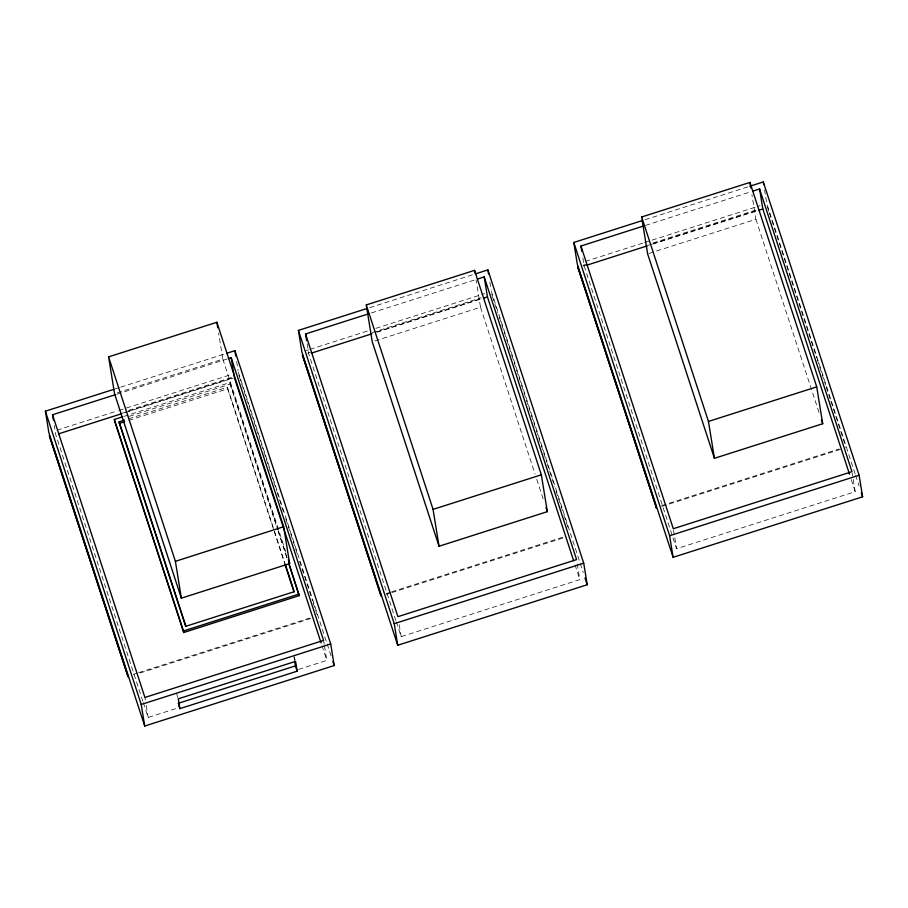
<?xml version="1.0" encoding="UTF-8"?>
<svg xmlns="http://www.w3.org/2000/svg" width="908" height="908" viewBox="0 0 908 908"><rect width="100%" height="100%" fill="white"/><g stroke="black" fill="none" stroke-linecap="round" stroke-linejoin="round"><path stroke-width="0.68" stroke-dasharray="4.54 3.41" d="M115.282 388.874L119.311 387.591M120.662 387.16L224.14 354.12M369.635 307.653L473.113 274.613M645.02 219.725L748.498 186.673M117.234 392.869L222.835 359.148L218.635 333.202M117.018 394.163L227.17 358.989M371.372 312.942L476.144 279.482M645.418 225.434L750.19 191.974M56.954 430.188L117.427 410.881M118.778 410.45L231.665 374.402M305.928 350.681L308.618 349.83M309.969 349.398L369.091 330.512M375.81 328.367L484.668 293.613M585.354 261.459L643.136 243.004M644.476 242.572L760.053 205.673M128.652 410.348L232.13 377.308M307.744 353.155L310.434 352.293M372.257 332.555L481.104 297.801M583.129 265.215L585.819 264.364M653.011 242.901L756.489 209.862M122.058 413.276L127.438 411.562M128.777 411.131L232.255 378.091M376.411 332.056L481.229 298.584M583.254 265.999L585.944 265.147M647.767 245.41L651.796 244.116M653.136 243.684L756.614 210.645M125.633 412.448L233.095 378.137M377.297 332.09L482.069 298.63M652.682 244.15L757.454 210.69M123.749 416.454L229.849 382.574L277.825 529.409M129.379 416.307L230.099 384.141L229.849 382.574M128.471 418.838L227.386 387.251L273.978 529.829M374.913 340.943L480.514 307.222L476.098 279.914M648.959 253.434L755.899 219.282L751.926 194.709M128.72 420.404L227.636 388.817L227.386 387.251M133.294 674.36L137.324 673.066M138.663 672.635L310.684 617.712M386.297 593.56L390.326 592.277M391.677 591.846L563.686 536.923M661.682 505.631L839.071 448.983M140.138 672.998L310.808 618.496M386.422 594.343L390.463 593.06M391.802 592.629L563.811 537.706M661.807 506.414L840.547 449.335M143.316 702.656L148.152 717.456L177.707 708.024M298.607 669.423L326.812 660.411L324.44 645.747M396.319 621.855L401.166 636.667L579.815 579.622L577.011 562.279M582.879 258.02L584.173 266.021L676.551 548.727L855.2 491.682L852.181 473.011M855.132 473.942L766.772 203.528L764.593 190.044M855.563 475.281L859.082 486.041M768.69 211.246L767.237 206.434M769.439 213.142L816.825 358.195M817.268 359.534L825.61 385.06M826.178 387.183L830.434 399.826M830.877 401.166L844.917 444.148M851.25 479.56L855.2 491.682M755.899 219.282L819.629 414.32M491.387 291.468L583.254 572.642M492.42 296.496L497.686 312.613M499.321 317.198L546.707 462.251M547.149 463.591L554.606 486.427M556.059 491.239L563.391 513.281M563.947 515.415L568.215 528.059M574.98 564.81L579.815 579.622M480.514 307.222L535.016 474.01M536.776 479.39L543.801 500.91M395.888 620.516L308.788 353.961L307.063 343.292M238.384 372.257L326.732 642.671M327.175 644.01L331.568 657.46M239.292 376.502L276.588 490.661M277.031 492L284.181 514.28M285.804 518.865L298.096 556.468M299.538 561.28L312.579 600.79M313.135 602.923L317.403 615.567M321.977 645.599L326.812 660.411M222.835 359.148L286.122 552.836M278.268 530.76L287.064 557.694M230.099 384.141L277.632 529.625M278.075 530.976L287.325 559.271M274.409 531.169L284.964 563.448M227.636 388.817L273.785 530.045M274.227 531.396L284.34 562.336M293.851 656.087L295.145 660.048M176.549 693.542L177.843 697.514M142.874 701.305L55.785 434.75L54.264 425.421M845.791 446.838L845.915 447.621M673.52 530.068L676.551 548.727M489.855 282.025L491.171 290.117M491.852 294.362L491.988 295.145M399.214 624.67L401.166 636.667M323.577 640.412L324.224 644.408M294.044 657.313L294.442 659.764M236.636 361.475L238.157 370.907M238.849 375.152L238.974 375.946M144.917 697.457L145.348 700.125M146.211 705.459L148.152 717.456"/><path stroke-width="1.36" d="M108.585 356.855L216.864 322.283L283.671 526.731L289.641 563.596L181.362 598.179L114.556 393.72L108.585 356.855L175.392 561.314L181.362 598.179M366.276 304.929L474.544 270.357L541.35 474.805L547.32 511.669L439.041 546.253L372.246 341.794L366.276 304.929L433.071 509.388L439.041 546.253M641.661 216.989L749.929 182.417L816.735 386.865L822.705 423.741L714.426 458.313L647.631 253.865L641.661 216.989L708.456 421.448L714.426 458.313M226.818 353.257L234.888 350.681L330.716 643.965L334.212 665.541L144.724 726.048L48.896 432.764L45.4 411.188L113.943 389.305M475.803 273.751L487.891 269.892L583.719 563.176L587.215 584.741L397.727 645.248L301.899 351.975L298.403 330.399L366.946 308.516M749.838 186.242L763.276 181.952L859.104 475.236L862.6 496.812L673.112 557.319L577.284 264.035L573.788 242.459L642.331 220.576M53.402 420.086L52.539 414.752L115.679 394.594M228.51 358.558L231.2 357.695L323.577 640.412L144.917 697.457L52.539 414.752M306.632 340.625L305.553 333.962L368.682 313.793M477.495 279.051L484.202 276.906L576.58 559.612L397.92 616.668L305.553 333.962M581.801 251.357L580.938 246.023L642.728 226.285M752.88 191.111L759.587 188.977L851.965 471.683L673.305 528.728L580.938 246.023M58.464 433.899L121.604 413.73M311.478 353.099L371.928 333.804M483.419 298.199L487.448 296.916L484.202 276.906M586.863 265.17L647.313 245.864M758.804 210.259L762.834 208.976L759.587 188.977M288.823 563.085L299.209 595.637L183.711 632.524L114.601 421.017L114.351 419.451L122.41 416.874M185.731 626.497L119.368 423.389L119.107 421.823L124.453 420.12M119.368 423.389L124.714 421.687M175.392 561.314L283.671 526.731M433.071 509.388L541.35 474.805M708.456 421.448L816.735 386.865M183.711 632.524L183.461 630.958L298.948 594.07M144.724 726.048L141.228 704.472L330.716 643.965M397.727 645.248L394.231 623.683L583.719 563.176M673.112 557.319L669.616 535.743L859.104 475.236M178.138 703.348L295.429 665.893L294.646 660.99M179.863 708.637L297.166 671.182L295.577 661.376L178.274 698.831L179.863 708.637L178.57 704.676M861.283 492.772L862.6 496.812M762.834 208.976L849.491 474.18M821.388 419.7L822.705 423.741M573.788 242.459L669.616 535.743M585.013 578.021L587.215 584.741M487.448 296.916L573.663 560.769M546.003 507.64L547.32 511.669M298.403 330.399L394.231 623.683M332.884 661.501L334.212 665.541M234.877 379.045L321.091 642.909M288.324 559.566L289.641 563.596M289.084 564.651L299.209 595.637M285.396 564.799L294.192 591.698L185.913 626.27L119.107 421.823M284.772 563.675L294.01 591.925M295.429 665.893L297.166 671.182M114.351 419.451L183.461 630.958M45.4 411.188L141.228 704.472M763.276 181.952L763.719 184.653M749.929 182.417L750.814 187.877M487.891 269.892L488.549 273.932M474.544 270.357L474.986 273.092M234.888 350.681L235.762 356.072M231.2 357.695L234.434 377.705M216.864 322.283L217.75 327.743M656.314 507.345L577.76 266.941L656.439 508.128L656.314 507.345M380.929 595.285L302.375 354.869L381.054 596.068L380.929 595.285M127.915 676.074L49.361 435.67L128.039 676.857L127.915 676.074"/></g></svg>
